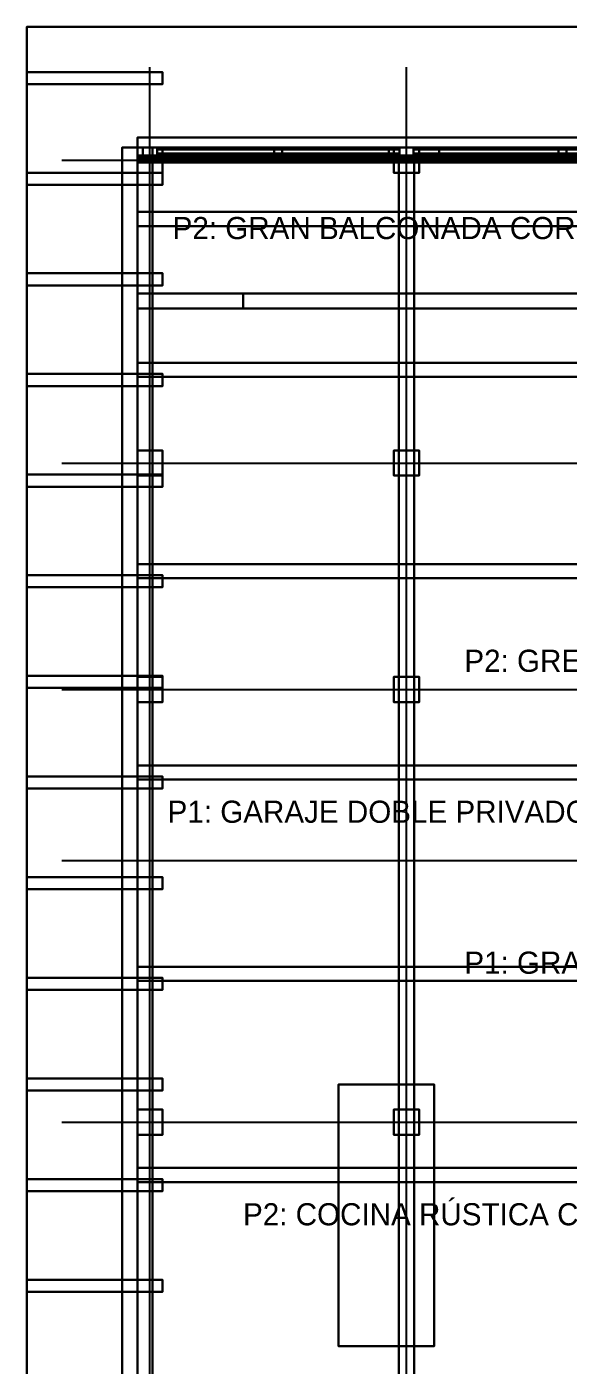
# Model space of a CAD drawing. Extents: x -0.9 to 15, y 0 to 25.9.
# Drawn here: x -0.95 to 4.43, y 12.61 to 25.91 of the extents above; entities that cross this region are included whole.
import ezdxf

# ---------------------------------------------------------------- set-up
doc = ezdxf.new("R2010")
doc.units = 0
for name, color, linetype in [('CERCA_PERIMETRAL_3D', 7, 'CONTINUOUS'), ('CHALET_BALCON_ALPINO_3D', 7, 'CONTINUOUS'), ('CHALET_CUBIERTA_ALPINA_3D', 7, 'CONTINUOUS'), ('CHALET_P2_MUROS_MADERA_3D', 7, 'CONTINUOUS'), ('CHALET_VIGAS_CANECILLOS_3D', 7, 'CONTINUOUS'), ('COLUMNAS_3D', 7, 'CONTINUOUS'), ('EJES_ESTRUCTURALES', 7, 'CONTINUOUS'), ('LOSA_PISO_3D', 7, 'CONTINUOUS'), ('MUROS_EXTERIORES_3D', 7, 'CONTINUOUS'), ('MUROS_INTERIORES_3D', 7, 'CONTINUOUS'), ('P2_COCINA_ISLA_3D', 7, 'CONTINUOUS'), ('P2_COLUMNAS_3D', 7, 'CONTINUOUS'), ('P2_LOSA_PISO_3D', 7, 'CONTINUOUS'), ('P2_ROTULOS', 7, 'CONTINUOUS'), ('PLANTA_SEGUNDO_PISO_2D', 7, 'CONTINUOUS'), ('ROTULOS_TEXTO', 7, 'CONTINUOUS')]:
    doc.layers.add(name, color=color, linetype=linetype)

msp = doc.modelspace()

# ---------------------------------------------------------------- linework, layer by layer
at = {"layer": 'CERCA_PERIMETRAL_3D', "color": 7}
for points in [[(0, 0, -2.55), (0, 24.71, -2.55), (0.15, 24.71, -2.55), (0.15, 0, -2.55)], [(0, 0, 0.5), (0.15, 0, 0.5), (0.15, 24.71, 0.5), (0, 24.71, 0.5)], [(0.15, 24.71, -2.55), (0, 24.71, -2.55), (0, 24.71, 0.5), (0.15, 24.71, 0.5)], [(0, 24.71, -2.55), (0, 0, -2.55), (0, 0, 0.5), (0, 24.71, 0.5)], [(0.15, 0, -2.55), (0.15, 24.71, -2.55), (0.15, 24.71, 0.5), (0.15, 0, 0.5)]]:
    msp.add_3dface(points, dxfattribs=at)
at = {"layer": 'CHALET_BALCON_ALPINO_3D', "color": 6}
for points in [[(0.15, 23.11, 2.92), (0.15, 24.71, 2.92), (9.15, 24.71, 2.92), (9.15, 23.11, 2.92)], [(0.15, 23.11, 3), (9.15, 23.11, 3), (9.15, 24.71, 3), (0.15, 24.71, 3)], [(9.15, 24.71, 2.92), (0.15, 24.71, 2.92), (0.15, 24.71, 3), (9.15, 24.71, 3)], [(0.15, 24.71, 2.92), (0.15, 23.11, 2.92), (0.15, 23.11, 3), (0.15, 24.71, 3)], [(0.15, 24.59, 3.98), (0.15, 24.71, 3.98), (9.15, 24.71, 3.98), (9.15, 24.59, 3.98)], [(0.15, 24.59, 4.05), (9.15, 24.59, 4.05), (9.15, 24.71, 4.05), (0.15, 24.71, 4.05)], [(9.15, 24.71, 3.98), (0.15, 24.71, 3.98), (0.15, 24.71, 4.05), (9.15, 24.71, 4.05)], [(0.15, 24.71, 3.98), (0.15, 24.59, 3.98), (0.15, 24.59, 4.05), (0.15, 24.71, 4.05)], [(0.15, 24.63, 3.05), (0.15, 24.71, 3.05), (9.15, 24.71, 3.05), (9.15, 24.63, 3.05)], [(0.15, 24.63, 3.12), (9.15, 24.63, 3.12), (9.15, 24.71, 3.12), (0.15, 24.71, 3.12)], [(9.15, 24.71, 3.05), (0.15, 24.71, 3.05), (0.15, 24.71, 3.12), (9.15, 24.71, 3.12)], [(0.15, 24.71, 3.05), (0.15, 24.63, 3.05), (0.15, 24.63, 3.12), (0.15, 24.71, 3.12)], [(0.15, 24.63, 3.05), (9.15, 24.63, 3.05), (9.15, 24.63, 3.12), (0.15, 24.63, 3.12)], [(0.205, 24.57, 3), (0.205, 24.71, 3), (0.345, 24.71, 3), (0.345, 24.57, 3)], [(0.205, 24.57, 5.85), (0.345, 24.57, 5.85), (0.345, 24.71, 5.85), (0.205, 24.71, 5.85)], [(0.345, 24.71, 3), (0.205, 24.71, 3), (0.205, 24.71, 5.85), (0.345, 24.71, 5.85)], [(0.205, 24.71, 3), (0.205, 24.57, 3), (0.205, 24.57, 5.85), (0.205, 24.71, 5.85)], [(0.345, 24.57, 3), (0.345, 24.71, 3), (0.345, 24.71, 5.85), (0.345, 24.57, 5.85)], [(0.345, 24.65, 3.52), (0.345, 24.69, 3.52), (2.755, 24.69, 3.52), (2.755, 24.65, 3.52)], [(0.345, 24.65, 3.58), (2.755, 24.65, 3.58), (2.755, 24.69, 3.58), (0.345, 24.69, 3.58)], [(2.755, 24.69, 3.52), (0.345, 24.69, 3.52), (0.345, 24.69, 3.58), (2.755, 24.69, 3.58)], [(0.345, 24.69, 3.52), (0.345, 24.65, 3.52), (0.345, 24.65, 3.58), (0.345, 24.69, 3.58)], [(0.345, 24.65, 3.52), (2.755, 24.65, 3.52), (2.755, 24.65, 3.58), (0.345, 24.65, 3.58)], [(1.51, 24.65, 3.12), (1.51, 24.69, 3.12), (1.59, 24.69, 3.12), (1.59, 24.65, 3.12)], [(1.51, 24.65, 3.98), (1.59, 24.65, 3.98), (1.59, 24.69, 3.98), (1.51, 24.69, 3.98)], [(1.59, 24.69, 3.12), (1.51, 24.69, 3.12), (1.51, 24.69, 3.98), (1.59, 24.69, 3.98)], [(1.51, 24.69, 3.12), (1.51, 24.65, 3.12), (1.51, 24.65, 3.98), (1.51, 24.69, 3.98)], [(1.51, 24.65, 3.12), (1.59, 24.65, 3.12), (1.59, 24.65, 3.98), (1.51, 24.65, 3.98)], [(1.59, 24.65, 3.12), (1.59, 24.69, 3.12), (1.59, 24.69, 3.98), (1.59, 24.65, 3.98)], [(2.755, 24.57, 3), (2.755, 24.71, 3), (2.895, 24.71, 3), (2.895, 24.57, 3)], [(2.755, 24.57, 5.85), (2.895, 24.57, 5.85), (2.895, 24.71, 5.85), (2.755, 24.71, 5.85)], [(2.895, 24.71, 3), (2.755, 24.71, 3), (2.755, 24.71, 5.85), (2.895, 24.71, 5.85)], [(2.755, 24.71, 3), (2.755, 24.57, 3), (2.755, 24.57, 5.85), (2.755, 24.71, 5.85)], [(2.755, 24.65, 3.52), (2.755, 24.69, 3.52), (2.755, 24.69, 3.58), (2.755, 24.65, 3.58)], [(2.895, 24.57, 3), (2.895, 24.71, 3), (2.895, 24.71, 5.85), (2.895, 24.57, 5.85)], [(2.895, 24.65, 3.52), (2.895, 24.69, 3.52), (5.855, 24.69, 3.52), (5.855, 24.65, 3.52)], [(2.895, 24.65, 3.58), (5.855, 24.65, 3.58), (5.855, 24.69, 3.58), (2.895, 24.69, 3.58)], [(5.855, 24.69, 3.52), (2.895, 24.69, 3.52), (2.895, 24.69, 3.58), (5.855, 24.69, 3.58)], [(2.895, 24.69, 3.52), (2.895, 24.65, 3.52), (2.895, 24.65, 3.58), (2.895, 24.69, 3.58)], [(2.895, 24.65, 3.52), (5.855, 24.65, 3.52), (5.855, 24.65, 3.58), (2.895, 24.65, 3.58)], [(4.335, 24.65, 3.12), (4.335, 24.69, 3.12), (4.415, 24.69, 3.12), (4.415, 24.65, 3.12)], [(4.335, 24.65, 3.98), (4.415, 24.65, 3.98), (4.415, 24.69, 3.98), (4.335, 24.69, 3.98)], [(4.415, 24.69, 3.12), (4.335, 24.69, 3.12), (4.335, 24.69, 3.98), (4.415, 24.69, 3.98)], [(4.335, 24.69, 3.12), (4.335, 24.65, 3.12), (4.335, 24.65, 3.98), (4.335, 24.69, 3.98)], [(4.335, 24.65, 3.12), (4.415, 24.65, 3.12), (4.415, 24.65, 3.98), (4.335, 24.65, 3.98)], [(4.415, 24.65, 3.12), (4.415, 24.69, 3.12), (4.415, 24.69, 3.98), (4.415, 24.65, 3.98)], [(0.15, 24.59, 3.98), (9.15, 24.59, 3.98), (9.15, 24.59, 4.05), (0.15, 24.59, 4.05)], [(0.205, 24.57, 3), (0.345, 24.57, 3), (0.345, 24.57, 5.85), (0.205, 24.57, 5.85)], [(2.755, 24.57, 3), (2.895, 24.57, 3), (2.895, 24.57, 5.85), (2.755, 24.57, 5.85)], [(0.15, 23.11, 2.92), (9.15, 23.11, 2.92), (9.15, 23.11, 3), (0.15, 23.11, 3)]]:
    msp.add_3dface(points, dxfattribs=at)
at = {"layer": 'CHALET_CUBIERTA_ALPINA_3D', "color": 1}
for points in [[(-0.95, 1.9, 5.4), (-0.95, 25.91, 5.4), (4.65, 25.91, 9.72), (4.65, 1.9, 9.72)], [(-0.95, 1.9, 5.6), (4.65, 1.9, 9.92), (4.65, 25.91, 9.92), (-0.95, 25.91, 5.6)], [(4.65, 25.91, 9.72), (-0.95, 25.91, 5.4), (-0.95, 25.91, 5.6), (4.65, 25.91, 9.92)], [(-0.95, 25.91, 5.4), (-0.95, 1.9, 5.4), (-0.95, 1.9, 5.6), (-0.95, 25.91, 5.6)]]:
    msp.add_3dface(points, dxfattribs=at)
at = {"layer": 'CHALET_P2_MUROS_MADERA_3D', "color": 6}
for points in [[(0.15, 24.61, 5.85), (0.15, 24.81, 5.85), (4.65, 24.81, 9.72), (4.65, 24.61, 9.72)], [(4.65, 24.81, 9.72), (0.15, 24.81, 5.85), (9.15, 24.81, 5.85), (4.65, 24.81, 9.72)], [(0.15, 24.81, 5.85), (0.15, 24.61, 5.85), (9.15, 24.61, 5.85), (9.15, 24.81, 5.85)], [(0.15, 3, 3), (0.15, 24.71, 3), (0.3, 24.71, 3), (0.3, 3, 3)], [(0.15, 3, 5.85), (0.3, 3, 5.85), (0.3, 24.71, 5.85), (0.15, 24.71, 5.85)], [(0.3, 24.71, 3), (0.15, 24.71, 3), (0.15, 24.71, 5.85), (0.3, 24.71, 5.85)], [(0.15, 24.71, 3), (0.15, 3, 3), (0.15, 3, 5.85), (0.15, 24.71, 5.85)], [(0.15, 24.61, 5.85), (4.65, 24.61, 9.72), (4.65, 24.61, 9.72), (9.15, 24.61, 5.85)], [(0.3, 3, 3), (0.3, 24.71, 3), (0.3, 24.71, 5.85), (0.3, 3, 5.85)], [(0.15, 23.11, 3), (0.15, 23.26, 3), (1.2, 23.26, 3), (1.2, 23.11, 3)], [(0.15, 23.11, 5.85), (1.2, 23.11, 5.85), (1.2, 23.26, 5.85), (0.15, 23.26, 5.85)], [(1.2, 23.26, 3), (0.15, 23.26, 3), (0.15, 23.26, 5.85), (1.2, 23.26, 5.85)], [(0.15, 23.26, 3), (0.15, 23.11, 3), (0.15, 23.11, 5.85), (0.15, 23.26, 5.85)], [(1.2, 23.11, 3), (1.2, 23.26, 3), (1.2, 23.26, 5.85), (1.2, 23.11, 5.85)], [(1.2, 23.11, 5.35), (1.2, 23.26, 5.35), (4.8, 23.26, 5.35), (4.8, 23.11, 5.35)], [(1.2, 23.11, 5.85), (4.8, 23.11, 5.85), (4.8, 23.26, 5.85), (1.2, 23.26, 5.85)], [(4.8, 23.26, 5.35), (1.2, 23.26, 5.35), (1.2, 23.26, 5.85), (4.8, 23.26, 5.85)], [(1.2, 23.26, 5.35), (1.2, 23.11, 5.35), (1.2, 23.11, 5.85), (1.2, 23.26, 5.85)], [(0.15, 23.11, 3), (1.2, 23.11, 3), (1.2, 23.11, 5.85), (0.15, 23.11, 5.85)], [(1.2, 23.11, 5.35), (4.8, 23.11, 5.35), (4.8, 23.11, 5.85), (1.2, 23.11, 5.85)]]:
    msp.add_3dface(points, dxfattribs=at)
at = {"layer": 'CHALET_VIGAS_CANECILLOS_3D', "color": 6}
for points in [[(-0.95, 25.34, 5.25), (-0.95, 25.46, 5.25), (0.4, 25.46, 5.25), (0.4, 25.34, 5.25)], [(-0.95, 25.34, 5.4), (0.4, 25.34, 5.4), (0.4, 25.46, 5.4), (-0.95, 25.46, 5.4)], [(0.4, 25.46, 5.25), (-0.95, 25.46, 5.25), (-0.95, 25.46, 5.4), (0.4, 25.46, 5.4)], [(-0.95, 25.46, 5.25), (-0.95, 25.34, 5.25), (-0.95, 25.34, 5.4), (-0.95, 25.46, 5.4)], [(0.4, 25.34, 5.25), (0.4, 25.46, 5.25), (0.4, 25.46, 5.4), (0.4, 25.34, 5.4)], [(-0.95, 25.34, 5.25), (0.4, 25.34, 5.25), (0.4, 25.34, 5.4), (-0.95, 25.34, 5.4)], [(-0.95, 24.34, 5.25), (-0.95, 24.46, 5.25), (0.4, 24.46, 5.25), (0.4, 24.34, 5.25)], [(-0.95, 24.34, 5.4), (0.4, 24.34, 5.4), (0.4, 24.46, 5.4), (-0.95, 24.46, 5.4)], [(0.4, 24.46, 5.25), (-0.95, 24.46, 5.25), (-0.95, 24.46, 5.4), (0.4, 24.46, 5.4)], [(-0.95, 24.46, 5.25), (-0.95, 24.34, 5.25), (-0.95, 24.34, 5.4), (-0.95, 24.46, 5.4)], [(-0.95, 24.34, 5.25), (0.4, 24.34, 5.25), (0.4, 24.34, 5.4), (-0.95, 24.34, 5.4)], [(0.4, 24.34, 5.25), (0.4, 24.46, 5.25), (0.4, 24.46, 5.4), (0.4, 24.34, 5.4)], [(0.15, 23.93, 2.7), (0.15, 24.07, 2.7), (9.15, 24.07, 2.7), (9.15, 23.93, 2.7)], [(0.15, 23.93, 2.85), (9.15, 23.93, 2.85), (9.15, 24.07, 2.85), (0.15, 24.07, 2.85)], [(9.15, 24.07, 2.7), (0.15, 24.07, 2.7), (0.15, 24.07, 2.85), (9.15, 24.07, 2.85)], [(0.15, 24.07, 2.7), (0.15, 23.93, 2.7), (0.15, 23.93, 2.85), (0.15, 24.07, 2.85)], [(0.15, 23.93, 2.7), (9.15, 23.93, 2.7), (9.15, 23.93, 2.85), (0.15, 23.93, 2.85)], [(-0.95, 23.34, 5.25), (-0.95, 23.46, 5.25), (0.4, 23.46, 5.25), (0.4, 23.34, 5.25)], [(-0.95, 23.34, 5.4), (0.4, 23.34, 5.4), (0.4, 23.46, 5.4), (-0.95, 23.46, 5.4)], [(0.4, 23.46, 5.25), (-0.95, 23.46, 5.25), (-0.95, 23.46, 5.4), (0.4, 23.46, 5.4)], [(-0.95, 23.46, 5.25), (-0.95, 23.34, 5.25), (-0.95, 23.34, 5.4), (-0.95, 23.46, 5.4)], [(0.4, 23.34, 5.25), (0.4, 23.46, 5.25), (0.4, 23.46, 5.4), (0.4, 23.34, 5.4)], [(-0.95, 23.34, 5.25), (0.4, 23.34, 5.25), (0.4, 23.34, 5.4), (-0.95, 23.34, 5.4)], [(0.15, 22.43, 2.7), (0.15, 22.57, 2.7), (9.15, 22.57, 2.7), (9.15, 22.43, 2.7)], [(0.15, 22.43, 2.85), (9.15, 22.43, 2.85), (9.15, 22.57, 2.85), (0.15, 22.57, 2.85)], [(9.15, 22.57, 2.7), (0.15, 22.57, 2.7), (0.15, 22.57, 2.85), (9.15, 22.57, 2.85)], [(0.15, 22.57, 2.7), (0.15, 22.43, 2.7), (0.15, 22.43, 2.85), (0.15, 22.57, 2.85)], [(-0.95, 22.34, 5.25), (-0.95, 22.46, 5.25), (0.4, 22.46, 5.25), (0.4, 22.34, 5.25)], [(-0.95, 22.34, 5.4), (0.4, 22.34, 5.4), (0.4, 22.46, 5.4), (-0.95, 22.46, 5.4)], [(0.4, 22.46, 5.25), (-0.95, 22.46, 5.25), (-0.95, 22.46, 5.4), (0.4, 22.46, 5.4)], [(-0.95, 22.46, 5.25), (-0.95, 22.34, 5.25), (-0.95, 22.34, 5.4), (-0.95, 22.46, 5.4)], [(0.15, 22.43, 2.7), (9.15, 22.43, 2.7), (9.15, 22.43, 2.85), (0.15, 22.43, 2.85)], [(0.4, 22.34, 5.25), (0.4, 22.46, 5.25), (0.4, 22.46, 5.4), (0.4, 22.34, 5.4)], [(-0.95, 22.34, 5.25), (0.4, 22.34, 5.25), (0.4, 22.34, 5.4), (-0.95, 22.34, 5.4)], [(-0.95, 21.34, 5.25), (-0.95, 21.46, 5.25), (0.4, 21.46, 5.25), (0.4, 21.34, 5.25)], [(-0.95, 21.34, 5.4), (0.4, 21.34, 5.4), (0.4, 21.46, 5.4), (-0.95, 21.46, 5.4)], [(0.4, 21.46, 5.25), (-0.95, 21.46, 5.25), (-0.95, 21.46, 5.4), (0.4, 21.46, 5.4)], [(-0.95, 21.46, 5.25), (-0.95, 21.34, 5.25), (-0.95, 21.34, 5.4), (-0.95, 21.46, 5.4)], [(0.4, 21.34, 5.25), (0.4, 21.46, 5.25), (0.4, 21.46, 5.4), (0.4, 21.34, 5.4)], [(-0.95, 21.34, 5.25), (0.4, 21.34, 5.25), (0.4, 21.34, 5.4), (-0.95, 21.34, 5.4)], [(0.15, 20.43, 2.7), (0.15, 20.57, 2.7), (9.15, 20.57, 2.7), (9.15, 20.43, 2.7)], [(0.15, 20.43, 2.85), (9.15, 20.43, 2.85), (9.15, 20.57, 2.85), (0.15, 20.57, 2.85)], [(9.15, 20.57, 2.7), (0.15, 20.57, 2.7), (0.15, 20.57, 2.85), (9.15, 20.57, 2.85)], [(0.15, 20.57, 2.7), (0.15, 20.43, 2.7), (0.15, 20.43, 2.85), (0.15, 20.57, 2.85)], [(-0.95, 20.34, 5.25), (-0.95, 20.46, 5.25), (0.4, 20.46, 5.25), (0.4, 20.34, 5.25)], [(-0.95, 20.34, 5.4), (0.4, 20.34, 5.4), (0.4, 20.46, 5.4), (-0.95, 20.46, 5.4)], [(0.4, 20.46, 5.25), (-0.95, 20.46, 5.25), (-0.95, 20.46, 5.4), (0.4, 20.46, 5.4)], [(-0.95, 20.46, 5.25), (-0.95, 20.34, 5.25), (-0.95, 20.34, 5.4), (-0.95, 20.46, 5.4)], [(0.15, 20.43, 2.7), (9.15, 20.43, 2.7), (9.15, 20.43, 2.85), (0.15, 20.43, 2.85)], [(0.4, 20.34, 5.25), (0.4, 20.46, 5.25), (0.4, 20.46, 5.4), (0.4, 20.34, 5.4)], [(-0.95, 20.34, 5.25), (0.4, 20.34, 5.25), (0.4, 20.34, 5.4), (-0.95, 20.34, 5.4)], [(-0.95, 19.34, 5.25), (-0.95, 19.46, 5.25), (0.4, 19.46, 5.25), (0.4, 19.34, 5.25)], [(-0.95, 19.34, 5.4), (0.4, 19.34, 5.4), (0.4, 19.46, 5.4), (-0.95, 19.46, 5.4)], [(0.4, 19.46, 5.25), (-0.95, 19.46, 5.25), (-0.95, 19.46, 5.4), (0.4, 19.46, 5.4)], [(-0.95, 19.46, 5.25), (-0.95, 19.34, 5.25), (-0.95, 19.34, 5.4), (-0.95, 19.46, 5.4)], [(0.4, 19.34, 5.25), (0.4, 19.46, 5.25), (0.4, 19.46, 5.4), (0.4, 19.34, 5.4)], [(-0.95, 19.34, 5.25), (0.4, 19.34, 5.25), (0.4, 19.34, 5.4), (-0.95, 19.34, 5.4)], [(0.15, 18.43, 2.7), (0.15, 18.57, 2.7), (9.15, 18.57, 2.7), (9.15, 18.43, 2.7)], [(0.15, 18.43, 2.85), (9.15, 18.43, 2.85), (9.15, 18.57, 2.85), (0.15, 18.57, 2.85)], [(9.15, 18.57, 2.7), (0.15, 18.57, 2.7), (0.15, 18.57, 2.85), (9.15, 18.57, 2.85)], [(0.15, 18.57, 2.7), (0.15, 18.43, 2.7), (0.15, 18.43, 2.85), (0.15, 18.57, 2.85)], [(-0.95, 18.34, 5.25), (-0.95, 18.46, 5.25), (0.4, 18.46, 5.25), (0.4, 18.34, 5.25)], [(-0.95, 18.34, 5.4), (0.4, 18.34, 5.4), (0.4, 18.46, 5.4), (-0.95, 18.46, 5.4)], [(0.4, 18.46, 5.25), (-0.95, 18.46, 5.25), (-0.95, 18.46, 5.4), (0.4, 18.46, 5.4)], [(-0.95, 18.46, 5.25), (-0.95, 18.34, 5.25), (-0.95, 18.34, 5.4), (-0.95, 18.46, 5.4)], [(0.15, 18.43, 2.7), (9.15, 18.43, 2.7), (9.15, 18.43, 2.85), (0.15, 18.43, 2.85)], [(0.4, 18.34, 5.25), (0.4, 18.46, 5.25), (0.4, 18.46, 5.4), (0.4, 18.34, 5.4)], [(-0.95, 18.34, 5.25), (0.4, 18.34, 5.25), (0.4, 18.34, 5.4), (-0.95, 18.34, 5.4)], [(-0.95, 17.34, 5.25), (-0.95, 17.46, 5.25), (0.4, 17.46, 5.25), (0.4, 17.34, 5.25)], [(-0.95, 17.34, 5.4), (0.4, 17.34, 5.4), (0.4, 17.46, 5.4), (-0.95, 17.46, 5.4)], [(0.4, 17.46, 5.25), (-0.95, 17.46, 5.25), (-0.95, 17.46, 5.4), (0.4, 17.46, 5.4)], [(-0.95, 17.46, 5.25), (-0.95, 17.34, 5.25), (-0.95, 17.34, 5.4), (-0.95, 17.46, 5.4)], [(0.4, 17.34, 5.25), (0.4, 17.46, 5.25), (0.4, 17.46, 5.4), (0.4, 17.34, 5.4)], [(-0.95, 17.34, 5.25), (0.4, 17.34, 5.25), (0.4, 17.34, 5.4), (-0.95, 17.34, 5.4)], [(0.15, 16.43, 2.7), (0.15, 16.57, 2.7), (9.15, 16.57, 2.7), (9.15, 16.43, 2.7)], [(0.15, 16.43, 2.85), (9.15, 16.43, 2.85), (9.15, 16.57, 2.85), (0.15, 16.57, 2.85)], [(9.15, 16.57, 2.7), (0.15, 16.57, 2.7), (0.15, 16.57, 2.85), (9.15, 16.57, 2.85)], [(0.15, 16.57, 2.7), (0.15, 16.43, 2.7), (0.15, 16.43, 2.85), (0.15, 16.57, 2.85)], [(-0.95, 16.34, 5.25), (-0.95, 16.46, 5.25), (0.4, 16.46, 5.25), (0.4, 16.34, 5.25)], [(-0.95, 16.34, 5.4), (0.4, 16.34, 5.4), (0.4, 16.46, 5.4), (-0.95, 16.46, 5.4)], [(0.4, 16.46, 5.25), (-0.95, 16.46, 5.25), (-0.95, 16.46, 5.4), (0.4, 16.46, 5.4)], [(-0.95, 16.46, 5.25), (-0.95, 16.34, 5.25), (-0.95, 16.34, 5.4), (-0.95, 16.46, 5.4)], [(0.15, 16.43, 2.7), (9.15, 16.43, 2.7), (9.15, 16.43, 2.85), (0.15, 16.43, 2.85)], [(0.4, 16.34, 5.25), (0.4, 16.46, 5.25), (0.4, 16.46, 5.4), (0.4, 16.34, 5.4)], [(-0.95, 16.34, 5.25), (0.4, 16.34, 5.25), (0.4, 16.34, 5.4), (-0.95, 16.34, 5.4)], [(-0.95, 15.34, 5.25), (-0.95, 15.46, 5.25), (0.4, 15.46, 5.25), (0.4, 15.34, 5.25)], [(-0.95, 15.34, 5.4), (0.4, 15.34, 5.4), (0.4, 15.46, 5.4), (-0.95, 15.46, 5.4)], [(0.4, 15.46, 5.25), (-0.95, 15.46, 5.25), (-0.95, 15.46, 5.4), (0.4, 15.46, 5.4)], [(-0.95, 15.46, 5.25), (-0.95, 15.34, 5.25), (-0.95, 15.34, 5.4), (-0.95, 15.46, 5.4)], [(0.4, 15.34, 5.25), (0.4, 15.46, 5.25), (0.4, 15.46, 5.4), (0.4, 15.34, 5.4)], [(-0.95, 15.34, 5.25), (0.4, 15.34, 5.25), (0.4, 15.34, 5.4), (-0.95, 15.34, 5.4)], [(0.15, 14.43, 2.7), (0.15, 14.57, 2.7), (9.15, 14.57, 2.7), (9.15, 14.43, 2.7)], [(0.15, 14.43, 2.85), (9.15, 14.43, 2.85), (9.15, 14.57, 2.85), (0.15, 14.57, 2.85)], [(9.15, 14.57, 2.7), (0.15, 14.57, 2.7), (0.15, 14.57, 2.85), (9.15, 14.57, 2.85)], [(0.15, 14.57, 2.7), (0.15, 14.43, 2.7), (0.15, 14.43, 2.85), (0.15, 14.57, 2.85)], [(-0.95, 14.34, 5.25), (-0.95, 14.46, 5.25), (0.4, 14.46, 5.25), (0.4, 14.34, 5.25)], [(-0.95, 14.34, 5.4), (0.4, 14.34, 5.4), (0.4, 14.46, 5.4), (-0.95, 14.46, 5.4)], [(0.4, 14.46, 5.25), (-0.95, 14.46, 5.25), (-0.95, 14.46, 5.4), (0.4, 14.46, 5.4)], [(-0.95, 14.46, 5.25), (-0.95, 14.34, 5.25), (-0.95, 14.34, 5.4), (-0.95, 14.46, 5.4)], [(0.15, 14.43, 2.7), (9.15, 14.43, 2.7), (9.15, 14.43, 2.85), (0.15, 14.43, 2.85)], [(0.4, 14.34, 5.25), (0.4, 14.46, 5.25), (0.4, 14.46, 5.4), (0.4, 14.34, 5.4)], [(-0.95, 14.34, 5.25), (0.4, 14.34, 5.25), (0.4, 14.34, 5.4), (-0.95, 14.34, 5.4)], [(-0.95, 13.34, 5.25), (-0.95, 13.46, 5.25), (0.4, 13.46, 5.25), (0.4, 13.34, 5.25)], [(-0.95, 13.34, 5.4), (0.4, 13.34, 5.4), (0.4, 13.46, 5.4), (-0.95, 13.46, 5.4)], [(0.4, 13.46, 5.25), (-0.95, 13.46, 5.25), (-0.95, 13.46, 5.4), (0.4, 13.46, 5.4)], [(-0.95, 13.46, 5.25), (-0.95, 13.34, 5.25), (-0.95, 13.34, 5.4), (-0.95, 13.46, 5.4)], [(0.4, 13.34, 5.25), (0.4, 13.46, 5.25), (0.4, 13.46, 5.4), (0.4, 13.34, 5.4)], [(-0.95, 13.34, 5.25), (0.4, 13.34, 5.25), (0.4, 13.34, 5.4), (-0.95, 13.34, 5.4)]]:
    msp.add_3dface(points, dxfattribs=at)
at = {"layer": 'COLUMNAS_3D', "color": 1}
for points in [[(0.15, 24.46), (0.15, 24.71), (0.4, 24.71), (0.4, 24.46)], [(0.15, 24.46, 2.85), (0.4, 24.46, 2.85), (0.4, 24.71, 2.85), (0.15, 24.71, 2.85)], [(0.4, 24.71), (0.15, 24.71), (0.15, 24.71, 2.85), (0.4, 24.71, 2.85)], [(0.15, 24.71), (0.15, 24.46), (0.15, 24.46, 2.85), (0.15, 24.71, 2.85)], [(0.4, 24.46), (0.4, 24.71), (0.4, 24.71, 2.85), (0.4, 24.46, 2.85)], [(2.7, 24.46), (2.7, 24.71), (2.95, 24.71), (2.95, 24.46)], [(2.7, 24.46, 2.85), (2.95, 24.46, 2.85), (2.95, 24.71, 2.85), (2.7, 24.71, 2.85)], [(2.95, 24.71), (2.7, 24.71), (2.7, 24.71, 2.85), (2.95, 24.71, 2.85)], [(2.7, 24.71), (2.7, 24.46), (2.7, 24.46, 2.85), (2.7, 24.71, 2.85)], [(2.95, 24.46), (2.95, 24.71), (2.95, 24.71, 2.85), (2.95, 24.46, 2.85)], [(0.15, 24.46), (0.4, 24.46), (0.4, 24.46, 2.85), (0.15, 24.46, 2.85)], [(2.7, 24.46), (2.95, 24.46), (2.95, 24.46, 2.85), (2.7, 24.46, 2.85)], [(0.15, 21.45), (0.15, 21.7), (0.4, 21.7), (0.4, 21.45)], [(0.15, 21.45, 2.85), (0.4, 21.45, 2.85), (0.4, 21.7, 2.85), (0.15, 21.7, 2.85)], [(0.4, 21.7), (0.15, 21.7), (0.15, 21.7, 2.85), (0.4, 21.7, 2.85)], [(0.15, 21.7), (0.15, 21.45), (0.15, 21.45, 2.85), (0.15, 21.7, 2.85)], [(0.4, 21.45), (0.4, 21.7), (0.4, 21.7, 2.85), (0.4, 21.45, 2.85)], [(2.7, 21.45), (2.7, 21.7), (2.95, 21.7), (2.95, 21.45)], [(2.7, 21.45, 2.85), (2.95, 21.45, 2.85), (2.95, 21.7, 2.85), (2.7, 21.7, 2.85)], [(2.95, 21.7), (2.7, 21.7), (2.7, 21.7, 2.85), (2.95, 21.7, 2.85)], [(2.7, 21.7), (2.7, 21.45), (2.7, 21.45, 2.85), (2.7, 21.7, 2.85)], [(2.95, 21.45), (2.95, 21.7), (2.95, 21.7, 2.85), (2.95, 21.45, 2.85)], [(0.15, 21.45), (0.4, 21.45), (0.4, 21.45, 2.85), (0.15, 21.45, 2.85)], [(2.7, 21.45), (2.95, 21.45), (2.95, 21.45, 2.85), (2.7, 21.45, 2.85)], [(0.15, 19.2), (0.15, 19.45), (0.4, 19.45), (0.4, 19.2)], [(0.15, 19.2, 2.85), (0.4, 19.2, 2.85), (0.4, 19.45, 2.85), (0.15, 19.45, 2.85)], [(0.4, 19.45), (0.15, 19.45), (0.15, 19.45, 2.85), (0.4, 19.45, 2.85)], [(0.15, 19.45), (0.15, 19.2), (0.15, 19.2, 2.85), (0.15, 19.45, 2.85)], [(0.4, 19.2), (0.4, 19.45), (0.4, 19.45, 2.85), (0.4, 19.2, 2.85)], [(2.7, 19.2), (2.7, 19.45), (2.95, 19.45), (2.95, 19.2)], [(2.7, 19.2, 2.85), (2.95, 19.2, 2.85), (2.95, 19.45, 2.85), (2.7, 19.45, 2.85)], [(2.95, 19.45), (2.7, 19.45), (2.7, 19.45, 2.85), (2.95, 19.45, 2.85)], [(2.7, 19.45), (2.7, 19.2), (2.7, 19.2, 2.85), (2.7, 19.45, 2.85)], [(2.95, 19.2), (2.95, 19.45), (2.95, 19.45, 2.85), (2.95, 19.2, 2.85)], [(0.15, 19.2), (0.4, 19.2), (0.4, 19.2, 2.85), (0.15, 19.2, 2.85)], [(2.7, 19.2), (2.95, 19.2), (2.95, 19.2, 2.85), (2.7, 19.2, 2.85)], [(0.15, 14.9), (0.15, 15.15), (0.4, 15.15), (0.4, 14.9)], [(0.15, 14.9, 2.85), (0.4, 14.9, 2.85), (0.4, 15.15, 2.85), (0.15, 15.15, 2.85)], [(0.4, 15.15), (0.15, 15.15), (0.15, 15.15, 2.85), (0.4, 15.15, 2.85)], [(0.15, 15.15), (0.15, 14.9), (0.15, 14.9, 2.85), (0.15, 15.15, 2.85)], [(0.4, 14.9), (0.4, 15.15), (0.4, 15.15, 2.85), (0.4, 14.9, 2.85)], [(2.7, 14.9), (2.7, 15.15), (2.95, 15.15), (2.95, 14.9)], [(2.7, 14.9, 2.85), (2.95, 14.9, 2.85), (2.95, 15.15, 2.85), (2.7, 15.15, 2.85)], [(2.95, 15.15), (2.7, 15.15), (2.7, 15.15, 2.85), (2.95, 15.15, 2.85)], [(2.7, 15.15), (2.7, 14.9), (2.7, 14.9, 2.85), (2.7, 15.15, 2.85)], [(2.95, 14.9), (2.95, 15.15), (2.95, 15.15, 2.85), (2.95, 14.9, 2.85)], [(0.15, 14.9), (0.4, 14.9), (0.4, 14.9, 2.85), (0.15, 14.9, 2.85)], [(2.7, 14.9), (2.95, 14.9), (2.95, 14.9, 2.85), (2.7, 14.9, 2.85)]]:
    msp.add_3dface(points, dxfattribs=at)
at = {"layer": 'EJES_ESTRUCTURALES', "color": 4}
for p, q in [((0.275, 2.2), (0.275, 25.51)), ((2.825, 2.2), (2.825, 25.51)), ((-0.6, 24.585), (9.8, 24.585)), ((-0.6, 21.575), (9.8, 21.575)), ((-0.6, 19.325), (9.8, 19.325)), ((-0.6, 17.625), (9.8, 17.625)), ((-0.6, 15.025), (9.8, 15.025))]:
    msp.add_line(p, q, dxfattribs=at)
at = {"layer": 'LOSA_PISO_3D', "color": 8}
for points in [[(0.15, 10.35, -0.15), (0.15, 24.71, -0.15), (9.15, 24.71, -0.15), (9.15, 10.35, -0.15)], [(0.15, 10.35), (9.15, 10.35), (9.15, 24.71), (0.15, 24.71)], [(9.15, 24.71, -0.15), (0.15, 24.71, -0.15), (0.15, 24.71), (9.15, 24.71)], [(0.15, 24.71, -0.15), (0.15, 10.35, -0.15), (0.15, 10.35), (0.15, 24.71)]]:
    msp.add_3dface(points, dxfattribs=at)
at = {"layer": 'MUROS_EXTERIORES_3D', "color": 7}
for points in [[(0.15, 3), (0.15, 24.71), (0.3, 24.71), (0.3, 3)], [(0.15, 3, 2.85), (0.3, 3, 2.85), (0.3, 24.71, 2.85), (0.15, 24.71, 2.85)], [(0.3, 24.71), (0.15, 24.71), (0.15, 24.71, 2.85), (0.3, 24.71, 2.85)], [(0.15, 24.71), (0.15, 3), (0.15, 3, 2.85), (0.15, 24.71, 2.85)], [(0.15, 24.56), (0.15, 24.71), (0.4, 24.71), (0.4, 24.56)], [(0.15, 24.56, 2.85), (0.4, 24.56, 2.85), (0.4, 24.71, 2.85), (0.15, 24.71, 2.85)], [(0.4, 24.71), (0.15, 24.71), (0.15, 24.71, 2.85), (0.4, 24.71, 2.85)], [(0.15, 24.71), (0.15, 24.56), (0.15, 24.56, 2.85), (0.15, 24.71, 2.85)], [(0.3, 3), (0.3, 24.71), (0.3, 24.71, 2.85), (0.3, 3, 2.85)], [(0.4, 24.56), (0.4, 24.71), (0.4, 24.71, 2.85), (0.4, 24.56, 2.85)], [(0.4, 24.56, 2.25), (0.4, 24.71, 2.25), (2.65, 24.71, 2.25), (2.65, 24.56, 2.25)], [(0.4, 24.56, 2.85), (2.65, 24.56, 2.85), (2.65, 24.71, 2.85), (0.4, 24.71, 2.85)], [(2.65, 24.71, 2.25), (0.4, 24.71, 2.25), (0.4, 24.71, 2.85), (2.65, 24.71, 2.85)], [(0.4, 24.71, 2.25), (0.4, 24.56, 2.25), (0.4, 24.56, 2.85), (0.4, 24.71, 2.85)], [(2.65, 24.56, 2.25), (2.65, 24.71, 2.25), (2.65, 24.71, 2.85), (2.65, 24.56, 2.85)], [(2.65, 24.56), (2.65, 24.71), (3.15, 24.71), (3.15, 24.56)], [(2.65, 24.56, 2.85), (3.15, 24.56, 2.85), (3.15, 24.71, 2.85), (2.65, 24.71, 2.85)], [(3.15, 24.71), (2.65, 24.71), (2.65, 24.71, 2.85), (3.15, 24.71, 2.85)], [(2.65, 24.71), (2.65, 24.56), (2.65, 24.56, 2.85), (2.65, 24.71, 2.85)], [(3.15, 24.56), (3.15, 24.71), (3.15, 24.71, 2.85), (3.15, 24.56, 2.85)], [(3.15, 24.56, 2.4), (3.15, 24.71, 2.4), (5.65, 24.71, 2.4), (5.65, 24.56, 2.4)], [(3.15, 24.56, 2.85), (5.65, 24.56, 2.85), (5.65, 24.71, 2.85), (3.15, 24.71, 2.85)], [(5.65, 24.71, 2.4), (3.15, 24.71, 2.4), (3.15, 24.71, 2.85), (5.65, 24.71, 2.85)], [(3.15, 24.71, 2.4), (3.15, 24.56, 2.4), (3.15, 24.56, 2.85), (3.15, 24.71, 2.85)], [(0.15, 24.56), (0.4, 24.56), (0.4, 24.56, 2.85), (0.15, 24.56, 2.85)], [(0.4, 24.56, 2.25), (2.65, 24.56, 2.25), (2.65, 24.56, 2.85), (0.4, 24.56, 2.85)], [(2.65, 24.56), (3.15, 24.56), (3.15, 24.56, 2.85), (2.65, 24.56, 2.85)], [(3.15, 24.56, 2.4), (5.65, 24.56, 2.4), (5.65, 24.56, 2.85), (3.15, 24.56, 2.85)]]:
    msp.add_3dface(points, dxfattribs=at)
at = {"layer": 'MUROS_INTERIORES_3D', "color": 7}
for points in [[(2.75, 3.15), (2.75, 24.56), (2.9, 24.56), (2.9, 3.15)], [(2.75, 3.15, 2.85), (2.9, 3.15, 2.85), (2.9, 24.56, 2.85), (2.75, 24.56, 2.85)], [(2.9, 24.56), (2.75, 24.56), (2.75, 24.56, 2.85), (2.9, 24.56, 2.85)], [(2.75, 24.56), (2.75, 3.15), (2.75, 3.15, 2.85), (2.75, 24.56, 2.85)], [(2.9, 3.15), (2.9, 24.56), (2.9, 24.56, 2.85), (2.9, 3.15, 2.85)]]:
    msp.add_3dface(points, dxfattribs=at)
at = {"layer": 'P2_COCINA_ISLA_3D', "color": 6}
for points in [[(2.15, 12.8, 3), (2.15, 15.4, 3), (3.1, 15.4, 3), (3.1, 12.8, 3)], [(2.15, 12.8, 3.9), (3.1, 12.8, 3.9), (3.1, 15.4, 3.9), (2.15, 15.4, 3.9)], [(3.1, 15.4, 3), (2.15, 15.4, 3), (2.15, 15.4, 3.9), (3.1, 15.4, 3.9)], [(2.15, 15.4, 3), (2.15, 12.8, 3), (2.15, 12.8, 3.9), (2.15, 15.4, 3.9)], [(3.1, 12.8, 3), (3.1, 15.4, 3), (3.1, 15.4, 3.9), (3.1, 12.8, 3.9)], [(2.15, 12.8, 3), (3.1, 12.8, 3), (3.1, 12.8, 3.9), (2.15, 12.8, 3.9)]]:
    msp.add_3dface(points, dxfattribs=at)
at = {"layer": 'P2_COLUMNAS_3D', "color": 1}
for points in [[(0.15, 24.46, 3), (0.15, 24.71, 3), (0.4, 24.71, 3), (0.4, 24.46, 3)], [(0.15, 24.46, 5.85), (0.4, 24.46, 5.85), (0.4, 24.71, 5.85), (0.15, 24.71, 5.85)], [(0.4, 24.71, 3), (0.15, 24.71, 3), (0.15, 24.71, 5.85), (0.4, 24.71, 5.85)], [(0.15, 24.71, 3), (0.15, 24.46, 3), (0.15, 24.46, 5.85), (0.15, 24.71, 5.85)], [(0.4, 24.46, 3), (0.4, 24.71, 3), (0.4, 24.71, 5.85), (0.4, 24.46, 5.85)], [(2.7, 24.46, 3), (2.7, 24.71, 3), (2.95, 24.71, 3), (2.95, 24.46, 3)], [(2.7, 24.46, 5.85), (2.95, 24.46, 5.85), (2.95, 24.71, 5.85), (2.7, 24.71, 5.85)], [(2.95, 24.71, 3), (2.7, 24.71, 3), (2.7, 24.71, 5.85), (2.95, 24.71, 5.85)], [(2.7, 24.71, 3), (2.7, 24.46, 3), (2.7, 24.46, 5.85), (2.7, 24.71, 5.85)], [(2.95, 24.46, 3), (2.95, 24.71, 3), (2.95, 24.71, 5.85), (2.95, 24.46, 5.85)], [(0.15, 24.46, 3), (0.4, 24.46, 3), (0.4, 24.46, 5.85), (0.15, 24.46, 5.85)], [(2.7, 24.46, 3), (2.95, 24.46, 3), (2.95, 24.46, 5.85), (2.7, 24.46, 5.85)], [(0.15, 21.45, 3), (0.15, 21.7, 3), (0.4, 21.7, 3), (0.4, 21.45, 3)], [(0.15, 21.45, 5.85), (0.4, 21.45, 5.85), (0.4, 21.7, 5.85), (0.15, 21.7, 5.85)], [(0.4, 21.7, 3), (0.15, 21.7, 3), (0.15, 21.7, 5.85), (0.4, 21.7, 5.85)], [(0.15, 21.7, 3), (0.15, 21.45, 3), (0.15, 21.45, 5.85), (0.15, 21.7, 5.85)], [(0.4, 21.45, 3), (0.4, 21.7, 3), (0.4, 21.7, 5.85), (0.4, 21.45, 5.85)], [(2.7, 21.45, 3), (2.7, 21.7, 3), (2.95, 21.7, 3), (2.95, 21.45, 3)], [(2.7, 21.45, 5.85), (2.95, 21.45, 5.85), (2.95, 21.7, 5.85), (2.7, 21.7, 5.85)], [(2.95, 21.7, 3), (2.7, 21.7, 3), (2.7, 21.7, 5.85), (2.95, 21.7, 5.85)], [(2.7, 21.7, 3), (2.7, 21.45, 3), (2.7, 21.45, 5.85), (2.7, 21.7, 5.85)], [(2.95, 21.45, 3), (2.95, 21.7, 3), (2.95, 21.7, 5.85), (2.95, 21.45, 5.85)], [(0.15, 21.45, 3), (0.4, 21.45, 3), (0.4, 21.45, 5.85), (0.15, 21.45, 5.85)], [(2.7, 21.45, 3), (2.95, 21.45, 3), (2.95, 21.45, 5.85), (2.7, 21.45, 5.85)], [(0.15, 19.2, 3), (0.15, 19.45, 3), (0.4, 19.45, 3), (0.4, 19.2, 3)], [(0.15, 19.2, 5.85), (0.4, 19.2, 5.85), (0.4, 19.45, 5.85), (0.15, 19.45, 5.85)], [(0.4, 19.45, 3), (0.15, 19.45, 3), (0.15, 19.45, 5.85), (0.4, 19.45, 5.85)], [(0.15, 19.45, 3), (0.15, 19.2, 3), (0.15, 19.2, 5.85), (0.15, 19.45, 5.85)], [(0.4, 19.2, 3), (0.4, 19.45, 3), (0.4, 19.45, 5.85), (0.4, 19.2, 5.85)], [(2.7, 19.2, 3), (2.7, 19.45, 3), (2.95, 19.45, 3), (2.95, 19.2, 3)], [(2.7, 19.2, 5.85), (2.95, 19.2, 5.85), (2.95, 19.45, 5.85), (2.7, 19.45, 5.85)], [(2.95, 19.45, 3), (2.7, 19.45, 3), (2.7, 19.45, 5.85), (2.95, 19.45, 5.85)], [(2.7, 19.45, 3), (2.7, 19.2, 3), (2.7, 19.2, 5.85), (2.7, 19.45, 5.85)], [(2.95, 19.2, 3), (2.95, 19.45, 3), (2.95, 19.45, 5.85), (2.95, 19.2, 5.85)], [(0.15, 19.2, 3), (0.4, 19.2, 3), (0.4, 19.2, 5.85), (0.15, 19.2, 5.85)], [(2.7, 19.2, 3), (2.95, 19.2, 3), (2.95, 19.2, 5.85), (2.7, 19.2, 5.85)], [(0.15, 14.9, 3), (0.15, 15.15, 3), (0.4, 15.15, 3), (0.4, 14.9, 3)], [(0.15, 14.9, 5.85), (0.4, 14.9, 5.85), (0.4, 15.15, 5.85), (0.15, 15.15, 5.85)], [(0.4, 15.15, 3), (0.15, 15.15, 3), (0.15, 15.15, 5.85), (0.4, 15.15, 5.85)], [(0.15, 15.15, 3), (0.15, 14.9, 3), (0.15, 14.9, 5.85), (0.15, 15.15, 5.85)], [(0.4, 14.9, 3), (0.4, 15.15, 3), (0.4, 15.15, 5.85), (0.4, 14.9, 5.85)], [(2.7, 14.9, 3), (2.7, 15.15, 3), (2.95, 15.15, 3), (2.95, 14.9, 3)], [(2.7, 14.9, 5.85), (2.95, 14.9, 5.85), (2.95, 15.15, 5.85), (2.7, 15.15, 5.85)], [(2.95, 15.15, 3), (2.7, 15.15, 3), (2.7, 15.15, 5.85), (2.95, 15.15, 5.85)], [(2.7, 15.15, 3), (2.7, 14.9, 3), (2.7, 14.9, 5.85), (2.7, 15.15, 5.85)], [(2.95, 14.9, 3), (2.95, 15.15, 3), (2.95, 15.15, 5.85), (2.95, 14.9, 5.85)], [(0.15, 14.9, 3), (0.4, 14.9, 3), (0.4, 14.9, 5.85), (0.15, 14.9, 5.85)], [(2.7, 14.9, 3), (2.95, 14.9, 3), (2.95, 14.9, 5.85), (2.7, 14.9, 5.85)]]:
    msp.add_3dface(points, dxfattribs=at)
at = {"layer": 'P2_LOSA_PISO_3D', "color": 6}
for points in [[(0.15, 10.35, 2.85), (0.15, 24.71, 2.85), (9.15, 24.71, 2.85), (9.15, 10.35, 2.85)], [(0.15, 10.35, 3), (9.15, 10.35, 3), (9.15, 24.71, 3), (0.15, 24.71, 3)], [(9.15, 24.71, 2.85), (0.15, 24.71, 2.85), (0.15, 24.71, 3), (9.15, 24.71, 3)], [(0.15, 24.71, 2.85), (0.15, 10.35, 2.85), (0.15, 10.35, 3), (0.15, 24.71, 3)]]:
    msp.add_3dface(points, dxfattribs=at)
at = {"layer": 'PLANTA_SEGUNDO_PISO_2D', "color": 1}
for p, q in [((10.25, 25.91), (-0.95, 25.91)), ((-0.95, 25.91), (-0.95, 1.9)), ((0.4, 24.71, 3), (0.15, 24.71, 3)), ((0.15, 24.71, 3), (0.15, 24.46, 3)), ((0.4, 24.46, 3), (0.4, 24.71, 3)), ((2.95, 24.71, 3), (2.7, 24.71, 3)), ((2.7, 24.71, 3), (2.7, 24.46, 3)), ((2.95, 24.46, 3), (2.95, 24.71, 3)), ((0.15, 24.46, 3), (0.4, 24.46, 3)), ((2.7, 24.46, 3), (2.95, 24.46, 3)), ((0.4, 21.7, 3), (0.15, 21.7, 3)), ((0.15, 21.7, 3), (0.15, 21.45, 3)), ((0.4, 21.45, 3), (0.4, 21.7, 3)), ((2.95, 21.7, 3), (2.7, 21.7, 3)), ((2.7, 21.7, 3), (2.7, 21.45, 3)), ((2.95, 21.45, 3), (2.95, 21.7, 3)), ((0.15, 21.45, 3), (0.4, 21.45, 3)), ((2.7, 21.45, 3), (2.95, 21.45, 3)), ((0.4, 19.45, 3), (0.15, 19.45, 3)), ((0.15, 19.45, 3), (0.15, 19.2, 3)), ((0.4, 19.2, 3), (0.4, 19.45, 3)), ((2.95, 19.45, 3), (2.7, 19.45, 3)), ((2.7, 19.45, 3), (2.7, 19.2, 3)), ((2.95, 19.2, 3), (2.95, 19.45, 3)), ((0.15, 19.2, 3), (0.4, 19.2, 3)), ((2.7, 19.2, 3), (2.95, 19.2, 3)), ((0.4, 15.15, 3), (0.15, 15.15, 3)), ((0.15, 15.15, 3), (0.15, 14.9, 3)), ((0.4, 14.9, 3), (0.4, 15.15, 3)), ((2.95, 15.15, 3), (2.7, 15.15, 3)), ((2.7, 15.15, 3), (2.7, 14.9, 3)), ((2.95, 14.9, 3), (2.95, 15.15, 3)), ((0.15, 14.9, 3), (0.4, 14.9, 3)), ((2.7, 14.9, 3), (2.95, 14.9, 3))]:
    msp.add_line(p, q, dxfattribs=at)

# ---------------------------------------------------------------- texts
at = {"layer": 'P2_ROTULOS', "color": 6}
for s, p in [('P2: GRAN BALCONADA CORRIDA TECHADA HACIA AV. 4 (9,00 x 1,60m)', (0.5, 23.8, 3.05)), ('P2: GREAT ROOM CHALET CON CHIMENEA (DOBLE ALTURA)', (3.4, 19.5, 3.05)), ('P2: COCINA RÚSTICA CON ISLA DE MADERA MACIZA (2,60 x 0,95m)', (1.2, 14, 3.05))]:
    msp.add_text(s, height=0.22, dxfattribs=at).set_placement(p)
at = {"layer": 'ROTULOS_TEXTO', "color": 2}
for s, p in [('P1: GARAJE DOBLE PRIVADO (2,45 x 12,76m)', (0.45, 18, 0.05)), ('P1: GRAN LOCAL COMERCIAL (6,10 x 16,16m = 98,5 m2)', (3.4, 16.5, 0.05))]:
    msp.add_text(s, height=0.22, dxfattribs=at).set_placement(p)

doc.saveas('drawing.dxf')
